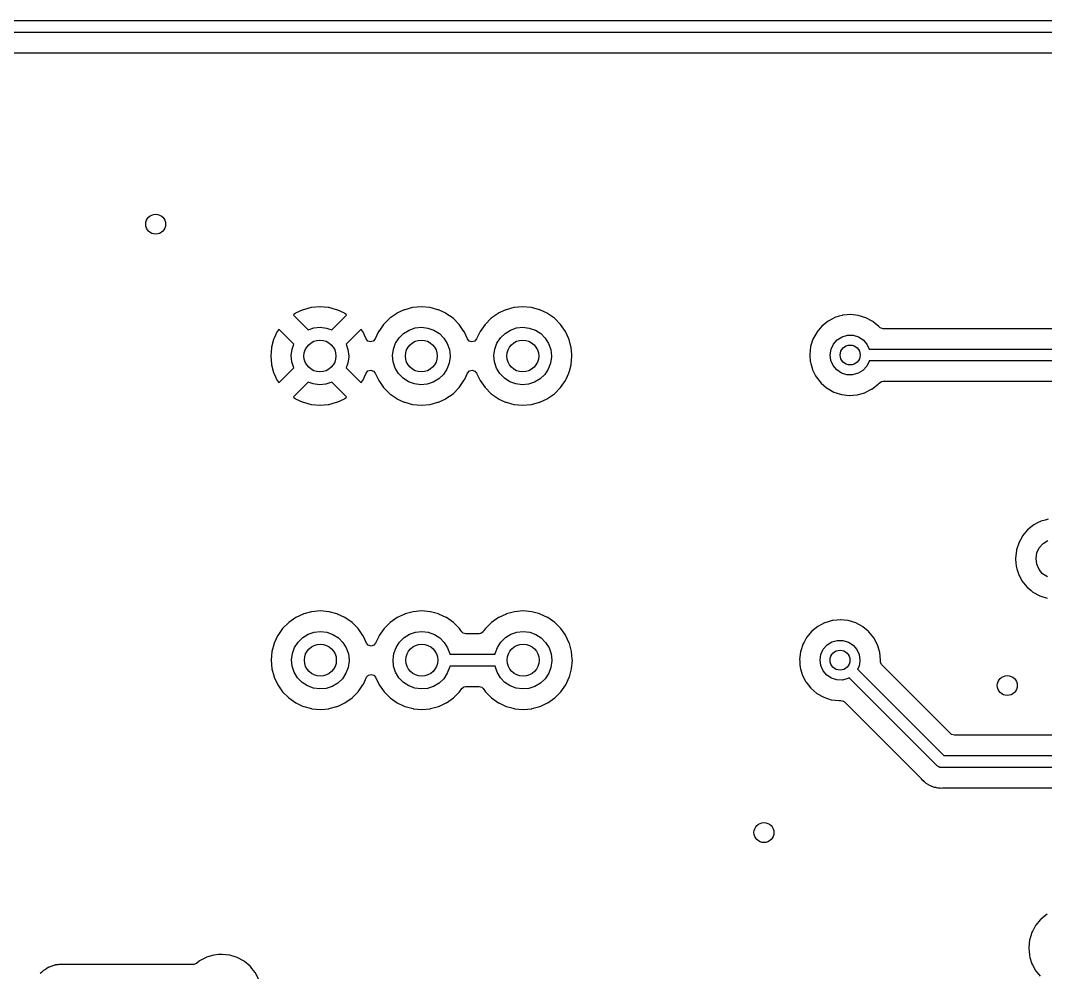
# Model space of a CAD drawing. Extents: x 123 to 292, y -246 to -33.
# Drawn here: x 183.81 to 209.49, y -83.77 to -59.92 of the extents above; entities that cross this region are included whole.
import ezdxf

# ---------------------------------------------------------------- set-up
doc = ezdxf.new("R2010")
doc.units = 0
doc.layers.add('BLACK', color=7, linetype='CONTINUOUS')

msp = doc.modelspace()

# ---------------------------------------------------------------- linework, layer by layer
at = {"layer": 'BLACK', "linetype": 'CONTINUOUS'}
for p, q in [((179.8, -59.921), (248.366, -59.921)), ((248.408, -60.221), (179.801, -60.221)), ((180.146, -60.7295), (236.697, -60.7295)), ((190.693, -67.2616), (190.658, -67.2859)), ((190.703, -67.2561), (190.693, -67.2616)), ((190.887, -67.17), (190.703, -67.2561)), ((190.898, -67.1662), (190.887, -67.17)), ((191.095, -67.1135), (190.898, -67.1662)), ((191.105, -67.1116), (191.095, -67.1135)), ((191.309, -67.0938), (191.105, -67.1116)), ((191.319, -67.0938), (191.309, -67.0938)), ((191.523, -67.1116), (191.319, -67.0938)), ((191.533, -67.1135), (191.523, -67.1116)), ((191.73, -67.1662), (191.533, -67.1135)), ((191.741, -67.17), (191.73, -67.1662)), ((191.925, -67.2561), (191.741, -67.17)), ((191.935, -67.2616), (191.925, -67.2561)), ((191.969, -67.2854), (191.935, -67.2616)), ((193.237, -67.258), (193.061, -67.3813)), ((193.242, -67.2557), (193.237, -67.258)), ((193.427, -67.1695), (193.242, -67.2557)), ((193.242, -67.2557), (193.242, -67.2557)), ((193.432, -67.1672), (193.427, -67.1695)), ((193.427, -67.1695), (193.427, -67.1695)), ((193.438, -67.1658), (193.432, -67.1672)), ((193.635, -67.113), (193.438, -67.1658)), ((193.438, -67.1658), (193.438, -67.1658)), ((193.64, -67.1115), (193.635, -67.113)), ((193.635, -67.113), (193.635, -67.113)), ((193.854, -67.0928), (193.64, -67.1115)), ((194.068, -67.1115), (193.854, -67.0928)), ((194.073, -67.113), (194.068, -67.1115)), ((194.27, -67.1658), (194.073, -67.113)), ((194.073, -67.113), (194.073, -67.113)), ((194.276, -67.1672), (194.27, -67.1658)), ((194.27, -67.1658), (194.27, -67.1658)), ((194.281, -67.1695), (194.276, -67.1672)), ((194.466, -67.2557), (194.281, -67.1695)), ((194.281, -67.1695), (194.281, -67.1695)), ((194.471, -67.258), (194.466, -67.2557)), ((194.466, -67.2557), (194.466, -67.2557)), ((194.647, -67.3813), (194.471, -67.258)), ((195.777, -67.258), (195.601, -67.3813)), ((195.782, -67.2557), (195.777, -67.258)), ((195.967, -67.1695), (195.782, -67.2557)), ((195.782, -67.2557), (195.782, -67.2557)), ((195.972, -67.1672), (195.967, -67.1695)), ((195.967, -67.1695), (195.967, -67.1695)), ((195.978, -67.1658), (195.972, -67.1672)), ((196.175, -67.113), (195.978, -67.1658)), ((195.978, -67.1658), (195.978, -67.1658)), ((196.18, -67.1115), (196.175, -67.113)), ((196.175, -67.113), (196.175, -67.113)), ((196.394, -67.0928), (196.18, -67.1115)), ((196.608, -67.1115), (196.394, -67.0928)), ((196.613, -67.113), (196.608, -67.1115)), ((196.81, -67.1658), (196.613, -67.113)), ((196.613, -67.113), (196.613, -67.113)), ((196.816, -67.1672), (196.81, -67.1658)), ((196.81, -67.1658), (196.81, -67.1658)), ((196.821, -67.1695), (196.816, -67.1672)), ((197.006, -67.2557), (196.821, -67.1695)), ((196.821, -67.1695), (196.821, -67.1695)), ((197.011, -67.258), (197.006, -67.2557)), ((197.006, -67.2557), (197.006, -67.2557)), ((197.187, -67.3813), (197.011, -67.258)), ((190.658, -67.2859), (190.65, -67.2964)), ((190.65, -67.2964), (190.657, -67.3099)), ((190.657, -67.3099), (191.018, -67.6709)), ((191.609, -67.6716), (191.972, -67.3091)), ((191.978, -67.2974), (191.969, -67.2854)), ((191.972, -67.3091), (191.978, -67.2974)), ((192.909, -67.5333), (192.786, -67.7094)), ((193.061, -67.3813), (192.909, -67.5333)), ((194.799, -67.5333), (194.647, -67.3813)), ((194.922, -67.7094), (194.799, -67.5333)), ((195.449, -67.5333), (195.326, -67.7094)), ((195.601, -67.3813), (195.449, -67.5333)), ((197.339, -67.5333), (197.187, -67.3813)), ((197.462, -67.7094), (197.339, -67.5333)), ((204.042, -67.4526), (203.888, -67.5766)), ((204.153, -67.3947), (204.042, -67.4526)), ((204.212, -67.3639), (204.153, -67.3947)), ((204.217, -67.361), (204.212, -67.3639)), ((204.212, -67.3639), (204.212, -67.3639)), ((204.323, -67.33), (204.217, -67.361)), ((204.401, -67.3069), (204.323, -67.33)), ((204.407, -67.3052), (204.401, -67.3069)), ((204.401, -67.3069), (204.401, -67.3069)), ((204.413, -67.3046), (204.407, -67.3052)), ((204.522, -67.2948), (204.413, -67.3046)), ((204.413, -67.3046), (204.413, -67.3046)), ((204.604, -67.2872), (204.522, -67.2948)), ((204.61, -67.2879), (204.604, -67.2872)), ((204.795, -67.3073), (204.61, -67.2879)), ((204.61, -67.2879), (204.61, -67.2879)), ((204.801, -67.3079), (204.795, -67.3073)), ((204.795, -67.3073), (204.795, -67.3073)), ((204.99, -67.3664), (204.801, -67.3079)), ((205.164, -67.4605), (204.99, -67.3664)), ((205.168, -67.4644), (205.164, -67.4605)), ((205.223, -67.5099), (205.168, -67.4644)), ((205.168, -67.4644), (205.168, -67.4644)), ((205.316, -67.5865), (205.223, -67.5099)), ((190.244, -67.7146), (190.158, -67.8994)), ((190.25, -67.7052), (190.244, -67.7146)), ((190.273, -67.6712), (190.25, -67.7052)), ((190.285, -67.6619), (190.273, -67.6712)), ((190.297, -67.6684), (190.285, -67.6619)), ((190.66, -68.0311), (190.297, -67.6684)), ((191.018, -67.6709), (191.159, -67.6228)), ((191.159, -67.6228), (191.319, -67.606)), ((191.319, -67.606), (191.478, -67.625)), ((191.478, -67.625), (191.609, -67.6716)), ((192.33, -67.6691), (191.969, -68.0305)), ((192.344, -67.662), (192.33, -67.6691)), ((192.354, -67.6704), (192.344, -67.662)), ((192.378, -67.7052), (192.354, -67.6704)), ((192.384, -67.7146), (192.378, -67.7052)), ((192.47, -67.8983), (192.384, -67.7146)), ((192.784, -67.7144), (192.698, -67.8983)), ((192.786, -67.7094), (192.784, -67.7144)), ((192.784, -67.7144), (192.784, -67.7144)), ((193.296, -67.8709), (193.411, -67.7586)), ((193.411, -67.7586), (193.547, -67.6745)), ((193.547, -67.6745), (193.699, -67.6228)), ((193.699, -67.6228), (193.859, -67.606)), ((193.859, -67.606), (194.018, -67.625)), ((194.018, -67.625), (194.17, -67.6789)), ((194.17, -67.6789), (194.305, -67.7649)), ((194.305, -67.7649), (194.418, -67.8788)), ((194.924, -67.7144), (194.922, -67.7094)), ((195.01, -67.8978), (194.924, -67.7144)), ((194.924, -67.7144), (194.924, -67.7144)), ((195.324, -67.7144), (195.238, -67.8978)), ((195.326, -67.7094), (195.324, -67.7144)), ((195.324, -67.7144), (195.324, -67.7144)), ((195.836, -67.8709), (195.951, -67.7586)), ((195.951, -67.7586), (196.087, -67.6745)), ((196.087, -67.6745), (196.239, -67.6228)), ((196.239, -67.6228), (196.399, -67.606)), ((196.399, -67.606), (196.558, -67.625)), ((196.558, -67.625), (196.71, -67.6789)), ((196.71, -67.6789), (196.845, -67.7649)), ((196.845, -67.7649), (196.958, -67.8788)), ((197.464, -67.7144), (197.462, -67.7094)), ((197.55, -67.8978), (197.464, -67.7144)), ((197.464, -67.7144), (197.464, -67.7144)), ((203.758, -67.7335), (203.688, -67.8598)), ((203.761, -67.7281), (203.758, -67.7335)), ((203.758, -67.7335), (203.758, -67.7335)), ((203.888, -67.5766), (203.761, -67.7281)), ((205.32, -67.5913), (205.316, -67.5865)), ((205.324, -67.5957), (205.32, -67.5913)), ((205.32, -67.5913), (205.32, -67.5913)), ((205.353, -67.6221), (205.324, -67.5957)), ((205.421, -67.6421), (205.353, -67.6221)), ((230.956, -67.6421), (205.421, -67.6421)), ((190.154, -67.9097), (190.101, -68.1066)), ((190.158, -67.8994), (190.154, -67.9097)), ((190.614, -68.1567), (190.66, -68.0311)), ((191.969, -68.0305), (192.016, -68.1665)), ((192.515, -67.9505), (192.47, -67.8983)), ((192.583, -67.9711), (192.515, -67.9505)), ((192.651, -67.9516), (192.583, -67.9711)), ((192.698, -67.8983), (192.651, -67.9516)), ((193.154, -68.1567), (193.209, -68.0059)), ((193.209, -68.0059), (193.296, -67.8709)), ((194.418, -67.8788), (194.503, -68.0149)), ((194.503, -68.0149), (194.556, -68.1665)), ((195.055, -67.95), (195.01, -67.8978)), ((195.123, -67.9705), (195.055, -67.95)), ((195.191, -67.951), (195.123, -67.9705)), ((195.238, -67.8978), (195.191, -67.951)), ((195.694, -68.1567), (195.749, -68.0059)), ((195.749, -68.0059), (195.836, -67.8709)), ((196.958, -67.8788), (197.043, -68.0149)), ((197.043, -68.0149), (197.096, -68.1665)), ((197.553, -67.9042), (197.55, -67.8978)), ((197.554, -67.9095), (197.553, -67.9042)), ((197.601, -68.085), (197.554, -67.9095)), ((197.554, -67.9095), (197.554, -67.9095)), ((203.664, -67.9073), (203.614, -68.0655)), ((203.666, -67.9014), (203.664, -67.9073)), ((203.664, -67.9073), (203.664, -67.9073)), ((203.688, -67.8598), (203.666, -67.9014)), ((204.119, -68.1544), (204.179, -68.0261)), ((204.179, -68.0261), (204.273, -67.9198)), ((204.273, -67.9198), (204.393, -67.8442)), ((204.393, -67.8442), (204.529, -67.8052)), ((204.529, -67.8052), (204.671, -67.8061)), ((204.671, -67.8061), (204.807, -67.8467)), ((204.807, -67.8467), (204.926, -67.9238)), ((204.926, -67.9238), (205.018, -68.0312)), ((205.018, -68.0312), (205.073, -68.1506)), ((190.1, -68.1174), (190.082, -68.3205)), ((190.101, -68.1066), (190.1, -68.1174)), ((190.594, -68.3159), (190.614, -68.1567)), ((192.016, -68.1665), (192.034, -68.326)), ((193.134, -68.3159), (193.154, -68.1567)), ((194.556, -68.1665), (194.574, -68.326)), ((195.674, -68.3159), (195.694, -68.1567)), ((197.096, -68.1665), (197.114, -68.326)), ((197.608, -68.1119), (197.601, -68.085)), ((197.624, -68.2865), (197.608, -68.1119)), ((197.627, -68.326), (197.624, -68.2865)), ((203.606, -68.0899), (203.584, -68.2865)), ((203.584, -68.2865), (203.586, -68.318)), ((203.614, -68.0655), (203.606, -68.0899)), ((204.097, -68.2945), (204.119, -68.1544)), ((204.115, -68.4351), (204.097, -68.2945)), ((205.073, -68.1506), (231.319, -68.1506)), ((190.082, -68.3205), (190.082, -68.3315)), ((190.082, -68.3315), (190.1, -68.5346)), ((190.1, -68.5346), (190.101, -68.5454)), ((190.101, -68.5454), (190.154, -68.7423)), ((190.61, -68.4757), (190.594, -68.3159)), ((190.658, -68.6223), (190.61, -68.4757)), ((192.011, -68.5051), (191.968, -68.6204)), ((192.034, -68.3461), (192.011, -68.5051)), ((192.034, -68.326), (192.034, -68.3461)), ((193.15, -68.4757), (193.134, -68.3159)), ((193.2, -68.628), (193.15, -68.4757)), ((194.551, -68.5051), (194.494, -68.6551)), ((194.574, -68.3461), (194.551, -68.5051)), ((194.574, -68.326), (194.574, -68.3461)), ((195.69, -68.4757), (195.674, -68.3159)), ((195.74, -68.628), (195.69, -68.4757)), ((197.091, -68.5051), (197.034, -68.6551)), ((197.114, -68.3461), (197.091, -68.5051)), ((197.114, -68.326), (197.114, -68.3461)), ((197.565, -68.703), (197.607, -68.5455)), ((197.607, -68.5455), (197.608, -68.5401)), ((197.607, -68.5455), (197.607, -68.5455)), ((197.608, -68.5401), (197.627, -68.326)), ((203.586, -68.318), (203.598, -68.4592)), ((203.598, -68.4592), (203.6, -68.4835)), ((203.6, -68.4835), (203.608, -68.5111)), ((203.608, -68.5111), (203.642, -68.6294)), ((204.173, -68.5648), (204.115, -68.4351)), ((205.073, -68.4526), (205.012, -68.5802)), ((205.074, -68.4506), (205.073, -68.4526)), ((231.337, -68.4506), (205.074, -68.4506)), ((190.154, -68.7423), (190.158, -68.7526)), ((190.158, -68.7526), (190.244, -68.9374)), ((190.298, -68.9829), (190.658, -68.6223)), ((191.968, -68.6204), (192.331, -68.9836)), ((192.384, -68.9374), (192.47, -68.7537)), ((192.47, -68.7537), (192.516, -68.7004)), ((192.516, -68.7004), (192.585, -68.6809)), ((192.585, -68.6809), (192.653, -68.7015)), ((192.653, -68.7015), (192.698, -68.7537)), ((192.698, -68.7537), (192.77, -68.9078)), ((193.284, -68.7653), (193.2, -68.628)), ((193.395, -68.8808), (193.284, -68.7653)), ((194.406, -68.7888), (194.289, -68.8995)), ((194.494, -68.6551), (194.406, -68.7888)), ((194.94, -68.9032), (195.01, -68.7542)), ((195.01, -68.7542), (195.057, -68.701)), ((195.057, -68.701), (195.125, -68.6815)), ((195.125, -68.6815), (195.193, -68.702)), ((195.193, -68.702), (195.238, -68.7542)), ((195.238, -68.7542), (195.308, -68.9032)), ((195.824, -68.7653), (195.74, -68.628)), ((195.935, -68.8808), (195.824, -68.7653)), ((196.946, -68.7888), (196.829, -68.8995)), ((197.034, -68.6551), (196.946, -68.7888)), ((197.48, -68.9032), (197.55, -68.7528)), ((197.55, -68.7528), (197.553, -68.7478)), ((197.55, -68.7528), (197.55, -68.7528)), ((197.553, -68.7478), (197.565, -68.703)), ((203.642, -68.6294), (203.655, -68.6736)), ((203.655, -68.6736), (203.663, -68.6905)), ((203.663, -68.6905), (203.73, -68.8199)), ((203.73, -68.8199), (203.745, -68.8496)), ((204.264, -68.6733), (204.173, -68.5648)), ((204.382, -68.7519), (204.264, -68.6733)), ((204.517, -68.7942), (204.382, -68.7519)), ((204.659, -68.7968), (204.517, -68.7942)), ((204.796, -68.7595), (204.659, -68.7968)), ((204.916, -68.6853), (204.796, -68.7595)), ((205.012, -68.5802), (204.916, -68.6853)), ((190.244, -68.9374), (190.25, -68.9468)), ((190.25, -68.9468), (190.274, -68.9816)), ((190.274, -68.9816), (190.284, -68.99)), ((190.284, -68.99), (190.298, -68.9829)), ((191.019, -68.9798), (190.656, -69.3429)), ((191.14, -69.0246), (191.019, -68.9798)), ((191.299, -69.0458), (191.14, -69.0246)), ((191.459, -69.0313), (191.299, -69.0458)), ((191.611, -68.9819), (191.459, -69.0313)), ((191.971, -69.3421), (191.611, -68.9819)), ((192.331, -68.9836), (192.343, -68.9901)), ((192.343, -68.9901), (192.355, -68.9808)), ((192.355, -68.9808), (192.378, -68.9468)), ((192.378, -68.9468), (192.384, -68.9374)), ((192.77, -68.9078), (192.786, -68.9426)), ((192.786, -68.9426), (192.909, -69.1187)), ((193.529, -68.9687), (193.395, -68.8808)), ((193.68, -69.0246), (193.529, -68.9687)), ((193.839, -69.0458), (193.68, -69.0246)), ((193.999, -69.0313), (193.839, -69.0458)), ((194.151, -68.9817), (193.999, -69.0313)), ((194.289, -68.8995), (194.151, -68.9817)), ((194.799, -69.1187), (194.922, -68.9426)), ((194.922, -68.9426), (194.94, -68.9032)), ((195.308, -68.9032), (195.326, -68.9426)), ((195.326, -68.9426), (195.449, -69.1187)), ((196.069, -68.9687), (195.935, -68.8808)), ((196.22, -69.0246), (196.069, -68.9687)), ((196.379, -69.0458), (196.22, -69.0246)), ((196.539, -69.0313), (196.379, -69.0458)), ((196.691, -68.9817), (196.539, -69.0313)), ((196.829, -68.8995), (196.691, -68.9817)), ((197.339, -69.1187), (197.462, -68.9426)), ((197.462, -68.9426), (197.48, -68.9032)), ((203.745, -68.8496), (203.868, -69.0046)), ((203.868, -69.0046), (203.873, -69.0085)), ((203.873, -69.0085), (203.873, -69.0085)), ((203.873, -69.0085), (204.007, -69.1231)), ((205.14, -69.1562), (205.296, -69.0345)), ((205.296, -69.0345), (205.305, -69.0244)), ((205.305, -69.0244), (205.323, -69.0028)), ((205.323, -69.0028), (205.383, -68.9643)), ((205.383, -68.9643), (205.419, -68.9591)), ((205.419, -68.9591), (231.002, -68.9591)), ((192.909, -69.1187), (193.061, -69.2707)), ((193.061, -69.2707), (193.237, -69.394)), ((194.471, -69.394), (194.647, -69.2707)), ((194.647, -69.2707), (194.799, -69.1187)), ((195.449, -69.1187), (195.601, -69.2707)), ((195.601, -69.2707), (195.777, -69.394)), ((197.011, -69.394), (197.187, -69.2707)), ((197.187, -69.2707), (197.339, -69.1187)), ((204.007, -69.1231), (204.019, -69.1327)), ((204.019, -69.1327), (204.191, -69.2292)), ((204.191, -69.2292), (204.379, -69.2903)), ((204.379, -69.2903), (204.576, -69.3138)), ((204.576, -69.3138), (204.582, -69.3133)), ((204.582, -69.3133), (204.767, -69.2991)), ((204.582, -69.3133), (204.582, -69.3133)), ((204.767, -69.2991), (204.773, -69.2986)), ((204.767, -69.2991), (204.767, -69.2991)), ((204.773, -69.2986), (204.963, -69.2454)), ((204.963, -69.2454), (204.969, -69.2426)), ((204.969, -69.2426), (205.134, -69.159)), ((204.969, -69.2426), (204.969, -69.2426)), ((205.134, -69.159), (205.14, -69.1562)), ((205.134, -69.159), (205.134, -69.159)), ((190.656, -69.3429), (190.65, -69.3546)), ((190.65, -69.3546), (190.659, -69.3666)), ((190.659, -69.3666), (190.693, -69.3904)), ((190.693, -69.3904), (190.703, -69.3959)), ((190.703, -69.3959), (190.887, -69.482)), ((190.887, -69.482), (190.898, -69.4858)), ((190.898, -69.4858), (191.095, -69.5385)), ((191.095, -69.5385), (191.105, -69.5404)), ((191.105, -69.5404), (191.309, -69.5582)), ((191.309, -69.5582), (191.319, -69.5582)), ((191.319, -69.5582), (191.523, -69.5404)), ((191.523, -69.5404), (191.533, -69.5385)), ((191.533, -69.5385), (191.73, -69.4858)), ((191.73, -69.4858), (191.741, -69.482)), ((191.741, -69.482), (191.925, -69.3959)), ((191.925, -69.3959), (191.935, -69.3904)), ((191.935, -69.3904), (191.97, -69.3661)), ((191.97, -69.3661), (191.978, -69.3556)), ((191.978, -69.3556), (191.971, -69.3421)), ((193.237, -69.394), (193.242, -69.3963)), ((193.242, -69.3963), (193.242, -69.3963)), ((193.242, -69.3963), (193.422, -69.48)), ((193.422, -69.48), (193.432, -69.4848)), ((193.432, -69.4848), (193.438, -69.4862)), ((193.438, -69.4862), (193.438, -69.4862)), ((193.438, -69.4862), (193.635, -69.539)), ((193.635, -69.539), (193.635, -69.539)), ((193.635, -69.539), (193.64, -69.5405)), ((193.64, -69.5405), (193.854, -69.5592)), ((193.854, -69.5592), (194.068, -69.5405)), ((194.068, -69.5405), (194.073, -69.539)), ((194.073, -69.539), (194.27, -69.4862)), ((194.073, -69.539), (194.073, -69.539)), ((194.27, -69.4862), (194.276, -69.4848)), ((194.27, -69.4862), (194.27, -69.4862)), ((194.276, -69.4848), (194.286, -69.48)), ((194.286, -69.48), (194.466, -69.3963)), ((194.466, -69.3963), (194.471, -69.394)), ((194.466, -69.3963), (194.466, -69.3963)), ((195.777, -69.394), (195.782, -69.3963)), ((195.782, -69.3963), (195.782, -69.3963)), ((195.782, -69.3963), (195.962, -69.48)), ((195.962, -69.48), (195.972, -69.4848)), ((195.972, -69.4848), (195.978, -69.4862)), ((195.978, -69.4862), (195.978, -69.4862)), ((195.978, -69.4862), (196.175, -69.539)), ((196.175, -69.539), (196.175, -69.539)), ((196.175, -69.539), (196.18, -69.5405)), ((196.18, -69.5405), (196.394, -69.5592)), ((196.394, -69.5592), (196.608, -69.5405)), ((196.608, -69.5405), (196.613, -69.539)), ((196.613, -69.539), (196.81, -69.4862)), ((196.613, -69.539), (196.613, -69.539)), ((196.81, -69.4862), (196.816, -69.4848)), ((196.81, -69.4862), (196.81, -69.4862)), ((196.816, -69.4848), (196.826, -69.48)), ((196.826, -69.48), (197.006, -69.3963)), ((197.006, -69.3963), (197.011, -69.394)), ((197.006, -69.3963), (197.006, -69.3963)), ((209.557, -72.4123), (209.479, -72.4354)), ((209.198, -72.558), (209.044, -72.682)), ((209.309, -72.5001), (209.198, -72.558)), ((209.368, -72.4693), (209.309, -72.5001)), ((209.374, -72.4664), (209.368, -72.4693)), ((209.368, -72.4693), (209.368, -72.4693)), ((209.479, -72.4354), (209.374, -72.4664)), ((208.865, -72.9279), (208.822, -73.0068)), ((208.914, -72.8389), (208.865, -72.9279)), ((208.917, -72.8335), (208.914, -72.8389)), ((208.914, -72.8389), (208.914, -72.8389)), ((209.044, -72.682), (208.917, -72.8335)), ((208.768, -73.1779), (208.762, -73.1953)), ((208.82, -73.0127), (208.768, -73.1779)), ((208.822, -73.0068), (208.82, -73.0127)), ((208.82, -73.0127), (208.82, -73.0127)), ((209.275, -73.2598), (209.335, -73.1315)), ((209.335, -73.1315), (209.429, -73.0252)), ((209.429, -73.0252), (209.549, -72.9496)), ((208.762, -73.1953), (208.74, -73.3919)), ((208.74, -73.3919), (208.742, -73.4117)), ((208.742, -73.4117), (208.75, -73.5091)), ((209.253, -73.3999), (209.275, -73.2598)), ((209.272, -73.5405), (209.253, -73.3999)), ((208.75, -73.5091), (208.756, -73.5889)), ((208.756, -73.5889), (208.776, -73.6559)), ((208.776, -73.6559), (208.79, -73.7074)), ((209.329, -73.6702), (209.272, -73.5405)), ((209.42, -73.7787), (209.329, -73.6702)), ((208.79, -73.7074), (208.811, -73.779)), ((208.811, -73.779), (208.901, -73.955)), ((208.901, -73.955), (209.024, -74.11)), ((209.538, -73.8573), (209.42, -73.7787)), ((209.024, -74.11), (209.029, -74.1139)), ((209.029, -74.1139), (209.029, -74.1139)), ((209.029, -74.1139), (209.129, -74.1992)), ((209.129, -74.1992), (209.175, -74.2381)), ((209.175, -74.2381), (209.347, -74.3346)), ((209.347, -74.3346), (209.536, -74.3957)), ((191.324, -74.7128), (191.11, -74.7315)), ((191.538, -74.7315), (191.324, -74.7128)), ((193.864, -74.7128), (193.65, -74.7315)), ((194.078, -74.7315), (193.864, -74.7128)), ((196.404, -74.7128), (196.19, -74.7315)), ((196.618, -74.7315), (196.404, -74.7128)), ((190.707, -74.878), (190.531, -75.0013)), ((190.712, -74.8757), (190.707, -74.878)), ((190.897, -74.7895), (190.712, -74.8757)), ((190.712, -74.8757), (190.712, -74.8757)), ((190.902, -74.7872), (190.897, -74.7895)), ((190.897, -74.7895), (190.897, -74.7895)), ((190.908, -74.7858), (190.902, -74.7872)), ((191.105, -74.733), (190.908, -74.7858)), ((190.908, -74.7858), (190.908, -74.7858)), ((191.11, -74.7315), (191.105, -74.733)), ((191.105, -74.733), (191.105, -74.733)), ((191.543, -74.733), (191.538, -74.7315)), ((191.74, -74.7858), (191.543, -74.733)), ((191.543, -74.733), (191.543, -74.733)), ((191.746, -74.7872), (191.74, -74.7858)), ((191.74, -74.7858), (191.74, -74.7858)), ((191.751, -74.7895), (191.746, -74.7872)), ((191.936, -74.8757), (191.751, -74.7895)), ((191.751, -74.7895), (191.751, -74.7895)), ((191.941, -74.878), (191.936, -74.8757)), ((191.936, -74.8757), (191.936, -74.8757)), ((192.117, -75.0013), (191.941, -74.878)), ((193.247, -74.878), (193.071, -75.0013)), ((193.252, -74.8757), (193.247, -74.878)), ((193.437, -74.7895), (193.252, -74.8757)), ((193.252, -74.8757), (193.252, -74.8757)), ((193.442, -74.7872), (193.437, -74.7895)), ((193.437, -74.7895), (193.437, -74.7895)), ((193.448, -74.7858), (193.442, -74.7872)), ((193.645, -74.733), (193.448, -74.7858)), ((193.448, -74.7858), (193.448, -74.7858)), ((193.65, -74.7315), (193.645, -74.733)), ((193.645, -74.733), (193.645, -74.733)), ((194.083, -74.733), (194.078, -74.7315)), ((194.28, -74.7858), (194.083, -74.733)), ((194.083, -74.733), (194.083, -74.733)), ((194.286, -74.7872), (194.28, -74.7858)), ((194.28, -74.7858), (194.28, -74.7858)), ((194.291, -74.7895), (194.286, -74.7872)), ((194.476, -74.8757), (194.291, -74.7895)), ((194.291, -74.7895), (194.291, -74.7895)), ((194.481, -74.878), (194.476, -74.8757)), ((194.476, -74.8757), (194.476, -74.8757)), ((194.657, -75.0013), (194.481, -74.878)), ((195.787, -74.878), (195.611, -75.0013)), ((195.792, -74.8757), (195.787, -74.878)), ((195.977, -74.7895), (195.792, -74.8757)), ((195.792, -74.8757), (195.792, -74.8757)), ((195.982, -74.7872), (195.977, -74.7895)), ((195.977, -74.7895), (195.977, -74.7895)), ((195.988, -74.7858), (195.982, -74.7872)), ((196.185, -74.733), (195.988, -74.7858)), ((195.988, -74.7858), (195.988, -74.7858)), ((196.19, -74.7315), (196.185, -74.733)), ((196.185, -74.733), (196.185, -74.733)), ((196.623, -74.733), (196.618, -74.7315)), ((196.82, -74.7858), (196.623, -74.733)), ((196.623, -74.733), (196.623, -74.733)), ((196.826, -74.7872), (196.82, -74.7858)), ((196.82, -74.7858), (196.82, -74.7858)), ((196.831, -74.7895), (196.826, -74.7872)), ((197.016, -74.8757), (196.831, -74.7895)), ((196.831, -74.7895), (196.831, -74.7895)), ((197.021, -74.878), (197.016, -74.8757)), ((197.016, -74.8757), (197.016, -74.8757)), ((197.197, -75.0013), (197.021, -74.878)), ((204.042, -74.9832), (203.963, -75.0064)), ((204.147, -74.9523), (204.042, -74.9832)), ((204.153, -74.9506), (204.147, -74.9523)), ((204.147, -74.9523), (204.147, -74.9523)), ((204.159, -74.95), (204.153, -74.9506)), ((204.268, -74.9402), (204.159, -74.95)), ((204.159, -74.95), (204.159, -74.95)), ((204.35, -74.9326), (204.268, -74.9402)), ((204.356, -74.9333), (204.35, -74.9326)), ((204.541, -74.9527), (204.356, -74.9333)), ((204.356, -74.9333), (204.356, -74.9333)), ((204.547, -74.9533), (204.541, -74.9527)), ((204.541, -74.9527), (204.541, -74.9527)), ((204.736, -75.0118), (204.547, -74.9533)), ((190.379, -75.1533), (190.256, -75.3294)), ((190.531, -75.0013), (190.379, -75.1533)), ((191.169, -75.2428), (191.329, -75.226)), ((191.329, -75.226), (191.488, -75.245)), ((192.269, -75.1533), (192.117, -75.0013)), ((192.392, -75.3294), (192.269, -75.1533)), ((192.919, -75.1533), (192.796, -75.3294)), ((193.071, -75.0013), (192.919, -75.1533)), ((193.709, -75.2428), (193.869, -75.226)), ((193.869, -75.226), (194.028, -75.245)), ((194.809, -75.1533), (194.657, -75.0013)), ((194.845, -75.2048), (194.809, -75.1533)), ((194.865, -75.2338), (194.845, -75.2048)), ((194.9, -75.2675), (194.865, -75.2338)), ((195.403, -75.2338), (195.348, -75.2781)), ((195.423, -75.2048), (195.403, -75.2338)), ((195.459, -75.1533), (195.423, -75.2048)), ((195.611, -75.0013), (195.459, -75.1533)), ((196.249, -75.2428), (196.409, -75.226)), ((196.409, -75.226), (196.568, -75.245)), ((197.349, -75.1533), (197.197, -75.0013)), ((197.472, -75.3294), (197.349, -75.1533)), ((203.634, -75.222), (203.507, -75.3735)), ((203.788, -75.098), (203.634, -75.222)), ((203.878, -75.0513), (203.788, -75.098)), ((203.958, -75.0093), (203.878, -75.0513)), ((203.963, -75.0064), (203.958, -75.0093)), ((203.958, -75.0093), (203.958, -75.0093)), ((204.91, -75.1059), (204.736, -75.0118)), ((204.914, -75.1098), (204.91, -75.1059)), ((205.05, -75.2221), (204.914, -75.1098)), ((204.914, -75.1098), (204.914, -75.1098)), ((205.062, -75.2319), (205.05, -75.2221)), ((205.066, -75.2367), (205.062, -75.2319)), ((205.103, -75.2822), (205.066, -75.2367)), ((205.066, -75.2367), (205.066, -75.2367)), ((190.254, -75.3344), (190.168, -75.5172)), ((190.256, -75.3294), (190.254, -75.3344)), ((190.254, -75.3344), (190.254, -75.3344)), ((190.679, -75.6259), (190.766, -75.4909)), ((190.766, -75.4909), (190.881, -75.3786)), ((190.881, -75.3786), (191.017, -75.2945)), ((191.017, -75.2945), (191.169, -75.2428)), ((191.488, -75.245), (191.64, -75.2989)), ((191.64, -75.2989), (191.775, -75.3849)), ((191.775, -75.3849), (191.888, -75.4988)), ((192.394, -75.3344), (192.392, -75.3294)), ((192.48, -75.5178), (192.394, -75.3344)), ((192.394, -75.3344), (192.394, -75.3344)), ((192.794, -75.3344), (192.708, -75.5178)), ((192.796, -75.3294), (192.794, -75.3344)), ((192.794, -75.3344), (192.794, -75.3344)), ((193.219, -75.6259), (193.306, -75.4909)), ((193.306, -75.4909), (193.421, -75.3786)), ((193.421, -75.3786), (193.557, -75.2945)), ((193.557, -75.2945), (193.709, -75.2428)), ((194.028, -75.245), (194.18, -75.2989)), ((194.18, -75.2989), (194.315, -75.3849)), ((194.315, -75.3849), (194.428, -75.4988)), ((194.968, -75.2875), (194.9, -75.2675)), ((195.3, -75.2875), (194.968, -75.2875)), ((195.348, -75.2781), (195.3, -75.2875)), ((195.759, -75.6259), (195.846, -75.4909)), ((195.846, -75.4909), (195.961, -75.3786)), ((195.961, -75.3786), (196.097, -75.2945)), ((196.097, -75.2945), (196.249, -75.2428)), ((196.568, -75.245), (196.72, -75.2989)), ((196.72, -75.2989), (196.855, -75.3849)), ((196.855, -75.3849), (196.968, -75.4988)), ((197.474, -75.3344), (197.472, -75.3294)), ((197.56, -75.5172), (197.474, -75.3344)), ((197.474, -75.3344), (197.474, -75.3344)), ((203.441, -75.4926), (203.412, -75.5468)), ((203.504, -75.3789), (203.441, -75.4926)), ((203.507, -75.3735), (203.504, -75.3789)), ((203.504, -75.3789), (203.504, -75.3789)), ((204.019, -75.5652), (204.139, -75.4896)), ((204.139, -75.4896), (204.275, -75.4506)), ((204.275, -75.4506), (204.417, -75.4515)), ((204.417, -75.4515), (204.553, -75.4921)), ((204.553, -75.4921), (204.672, -75.5692)), ((205.187, -75.3852), (205.103, -75.2822)), ((205.28, -75.5598), (205.187, -75.3852)), ((190.11, -75.7319), (190.091, -75.946)), ((190.111, -75.7261), (190.11, -75.7319)), ((190.164, -75.5295), (190.111, -75.7261)), ((190.165, -75.5242), (190.164, -75.5295)), ((190.164, -75.5295), (190.164, -75.5295)), ((190.168, -75.5172), (190.165, -75.5242)), ((190.624, -75.7767), (190.679, -75.6259)), ((191.888, -75.4988), (191.973, -75.6349)), ((191.973, -75.6349), (192.026, -75.7865)), ((192.525, -75.57), (192.48, -75.5178)), ((192.593, -75.5905), (192.525, -75.57)), ((192.661, -75.571), (192.593, -75.5905)), ((192.708, -75.5178), (192.661, -75.571)), ((193.164, -75.7767), (193.219, -75.6259)), ((194.428, -75.4988), (194.513, -75.6349)), ((194.513, -75.6349), (194.566, -75.7865)), ((195.704, -75.7767), (195.759, -75.6259)), ((196.968, -75.4988), (197.053, -75.6349)), ((197.053, -75.6349), (197.106, -75.7865)), ((197.563, -75.5242), (197.56, -75.5172)), ((197.564, -75.5295), (197.563, -75.5242)), ((197.617, -75.7261), (197.564, -75.5295)), ((197.564, -75.5295), (197.564, -75.5295)), ((197.618, -75.7319), (197.617, -75.7261)), ((197.636, -75.9319), (197.618, -75.7319)), ((203.352, -75.7353), (203.33, -75.9319)), ((203.368, -75.6831), (203.352, -75.7353)), ((203.41, -75.5527), (203.368, -75.6831)), ((203.412, -75.5468), (203.41, -75.5527)), ((203.41, -75.5527), (203.41, -75.5527)), ((203.865, -75.7998), (203.925, -75.6715)), ((203.925, -75.6715), (204.019, -75.5652)), ((204.672, -75.5692), (204.764, -75.6766)), ((204.764, -75.6766), (204.823, -75.8057)), ((205.295, -75.6112), (205.28, -75.5598)), ((205.332, -75.7318), (205.295, -75.6112)), ((205.337, -75.7492), (205.332, -75.7318)), ((205.356, -75.946), (205.337, -75.7492)), ((190.091, -75.946), (190.11, -76.1601)), ((190.604, -75.9359), (190.624, -75.7767)), ((190.62, -76.0957), (190.604, -75.9359)), ((192.044, -75.9661), (192.021, -76.1251)), ((192.026, -75.7865), (192.044, -75.946)), ((192.044, -75.946), (192.044, -75.9661)), ((193.144, -75.9359), (193.164, -75.7767)), ((193.16, -76.0957), (193.144, -75.9359)), ((194.566, -75.7865), (194.567, -75.796)), ((194.567, -75.796), (195.702, -75.796)), ((195.702, -75.796), (195.704, -75.7767)), ((197.124, -75.9661), (197.101, -76.1251)), ((197.106, -75.7865), (197.124, -75.946)), ((197.124, -75.946), (197.124, -75.9661)), ((197.618, -76.1601), (197.637, -75.946)), ((197.637, -75.946), (197.636, -75.9319)), ((203.33, -75.9319), (203.333, -75.9738)), ((203.333, -75.9738), (203.34, -76.0529)), ((203.843, -75.9399), (203.865, -75.7998)), ((203.861, -76.0805), (203.843, -75.9399)), ((204.843, -75.9582), (204.819, -76.098)), ((204.823, -75.8057), (204.843, -75.946)), ((204.843, -75.946), (204.843, -75.9582)), ((205.356, -75.9495), (205.356, -75.946)), ((205.356, -75.9738), (205.356, -75.9495)), ((205.356, -75.9495), (205.356, -75.9495)), ((205.359, -76.0023), (205.356, -75.9738)), ((205.393, -76.0646), (205.359, -76.0023)), ((190.11, -76.1601), (190.111, -76.1655)), ((190.111, -76.1655), (190.111, -76.1655)), ((190.111, -76.1655), (190.163, -76.3589)), ((190.67, -76.248), (190.62, -76.0957)), ((190.754, -76.3853), (190.67, -76.248)), ((192.021, -76.1251), (191.964, -76.2751)), ((193.21, -76.248), (193.16, -76.0957)), ((193.294, -76.3853), (193.21, -76.248)), ((194.561, -76.1251), (194.504, -76.2751)), ((194.565, -76.096), (194.561, -76.1251)), ((195.7, -76.096), (194.565, -76.096)), ((195.75, -76.248), (195.7, -76.096)), ((195.834, -76.3853), (195.75, -76.248)), ((197.101, -76.1251), (197.044, -76.2751)), ((197.565, -76.3589), (197.617, -76.1655)), ((197.617, -76.1655), (197.618, -76.1601)), ((197.617, -76.1655), (197.617, -76.1655)), ((203.34, -76.0529), (203.346, -76.1289)), ((203.346, -76.1289), (203.355, -76.1601)), ((203.355, -76.1601), (203.396, -76.3015)), ((203.919, -76.2102), (203.861, -76.0805)), ((204.01, -76.3187), (203.919, -76.2102)), ((204.819, -76.098), (204.783, -76.1736)), ((204.783, -76.1736), (206.945, -78.336)), ((207.119, -77.7906), (205.393, -76.0646)), ((190.163, -76.3589), (190.165, -76.3678)), ((190.165, -76.3678), (190.167, -76.3728)), ((190.167, -76.3728), (190.168, -76.3728)), ((190.168, -76.3728), (190.247, -76.5429)), ((190.865, -76.5008), (190.754, -76.3853)), ((190.999, -76.5887), (190.865, -76.5008)), ((191.759, -76.5195), (191.621, -76.6017)), ((191.876, -76.4088), (191.759, -76.5195)), ((191.964, -76.2751), (191.876, -76.4088)), ((192.401, -76.5429), (192.48, -76.3742)), ((192.48, -76.3742), (192.527, -76.321)), ((192.527, -76.321), (192.595, -76.3015)), ((192.595, -76.3015), (192.663, -76.322)), ((192.663, -76.322), (192.708, -76.3742)), ((192.708, -76.3742), (192.787, -76.5429)), ((193.405, -76.5008), (193.294, -76.3853)), ((193.539, -76.5887), (193.405, -76.5008)), ((194.299, -76.5195), (194.161, -76.6017)), ((194.416, -76.4088), (194.299, -76.5195)), ((194.504, -76.2751), (194.416, -76.4088)), ((195.945, -76.5008), (195.834, -76.3853)), ((196.079, -76.5887), (195.945, -76.5008)), ((196.839, -76.5195), (196.701, -76.6017)), ((196.956, -76.4088), (196.839, -76.5195)), ((197.044, -76.2751), (196.956, -76.4088)), ((197.481, -76.5429), (197.56, -76.3728)), ((197.56, -76.3728), (197.563, -76.3678)), ((197.56, -76.3728), (197.56, -76.3728)), ((197.563, -76.3678), (197.565, -76.3589)), ((203.396, -76.3015), (203.401, -76.319)), ((203.401, -76.319), (203.404, -76.3245)), ((203.404, -76.3245), (203.482, -76.4775)), ((203.482, -76.4775), (203.491, -76.495)), ((203.491, -76.495), (203.614, -76.65)), ((204.128, -76.3973), (204.01, -76.3187)), ((204.263, -76.4396), (204.128, -76.3973)), ((204.405, -76.4422), (204.263, -76.4396)), ((204.542, -76.4049), (204.405, -76.4422)), ((204.571, -76.3866), (204.542, -76.4049)), ((206.777, -78.5921), (204.571, -76.3866)), ((190.247, -76.5429), (190.256, -76.5626)), ((190.256, -76.5626), (190.379, -76.7387)), ((190.379, -76.7387), (190.531, -76.8907)), ((191.15, -76.6446), (190.999, -76.5887)), ((191.309, -76.6658), (191.15, -76.6446)), ((191.469, -76.6513), (191.309, -76.6658)), ((191.621, -76.6017), (191.469, -76.6513)), ((192.117, -76.8907), (192.269, -76.7387)), ((192.269, -76.7387), (192.392, -76.5626)), ((192.392, -76.5626), (192.401, -76.5429)), ((192.787, -76.5429), (192.796, -76.5626)), ((192.796, -76.5626), (192.919, -76.7387)), ((192.919, -76.7387), (193.071, -76.8907)), ((193.69, -76.6446), (193.539, -76.5887)), ((193.849, -76.6658), (193.69, -76.6446)), ((194.009, -76.6513), (193.849, -76.6658)), ((194.161, -76.6017), (194.009, -76.6513)), ((194.657, -76.8907), (194.809, -76.7387)), ((194.809, -76.7387), (194.865, -76.6582)), ((194.865, -76.6582), (194.92, -76.6139)), ((194.92, -76.6139), (194.968, -76.6045)), ((194.968, -76.6045), (195.3, -76.6045)), ((195.3, -76.6045), (195.368, -76.6245)), ((195.368, -76.6245), (195.403, -76.6582)), ((195.403, -76.6582), (195.459, -76.7387)), ((195.459, -76.7387), (195.611, -76.8907)), ((196.23, -76.6446), (196.079, -76.5887)), ((196.389, -76.6658), (196.23, -76.6446)), ((196.549, -76.6513), (196.389, -76.6658)), ((196.701, -76.6017), (196.549, -76.6513)), ((197.197, -76.8907), (197.349, -76.7387)), ((197.349, -76.7387), (197.472, -76.5626)), ((197.472, -76.5626), (197.481, -76.5429)), ((203.614, -76.65), (203.765, -76.7781)), ((203.765, -76.7781), (203.937, -76.8746)), ((190.531, -76.8907), (190.707, -77.014)), ((190.707, -77.014), (190.712, -77.0163)), ((190.712, -77.0163), (190.712, -77.0163)), ((190.712, -77.0163), (190.88, -77.0946)), ((191.768, -77.0946), (191.936, -77.0163)), ((191.936, -77.0163), (191.941, -77.014)), ((191.936, -77.0163), (191.936, -77.0163)), ((191.941, -77.014), (192.117, -76.8907)), ((193.071, -76.8907), (193.247, -77.014)), ((193.247, -77.014), (193.252, -77.0163)), ((193.252, -77.0163), (193.252, -77.0163)), ((193.252, -77.0163), (193.42, -77.0946)), ((194.308, -77.0946), (194.476, -77.0163)), ((194.476, -77.0163), (194.481, -77.014)), ((194.476, -77.0163), (194.476, -77.0163)), ((194.481, -77.014), (194.657, -76.8907)), ((195.611, -76.8907), (195.787, -77.014)), ((195.787, -77.014), (195.792, -77.0163)), ((195.792, -77.0163), (195.792, -77.0163)), ((195.792, -77.0163), (195.96, -77.0946)), ((196.848, -77.0946), (197.016, -77.0163)), ((197.016, -77.0163), (197.021, -77.014)), ((197.016, -77.0163), (197.016, -77.0163)), ((197.021, -77.014), (197.197, -76.8907)), ((203.937, -76.8746), (204.125, -76.9357)), ((204.125, -76.9357), (204.322, -76.9592)), ((204.322, -76.9592), (204.328, -76.9587)), ((204.328, -76.9587), (204.339, -76.9578)), ((204.328, -76.9587), (204.328, -76.9587)), ((204.339, -76.9578), (204.36, -76.9562)), ((204.36, -76.9562), (204.429, -76.971)), ((204.429, -76.971), (204.459, -76.9928)), ((204.459, -76.9928), (206.359, -78.8936)), ((190.88, -77.0946), (190.902, -77.1048)), ((190.902, -77.1048), (190.908, -77.1062)), ((190.908, -77.1062), (190.908, -77.1062)), ((190.908, -77.1062), (191.105, -77.159)), ((191.105, -77.159), (191.105, -77.159)), ((191.105, -77.159), (191.11, -77.1605)), ((191.11, -77.1605), (191.324, -77.1792)), ((191.324, -77.1792), (191.538, -77.1605)), ((191.538, -77.1605), (191.543, -77.159)), ((191.543, -77.159), (191.74, -77.1062)), ((191.543, -77.159), (191.543, -77.159)), ((191.74, -77.1062), (191.746, -77.1048)), ((191.74, -77.1062), (191.74, -77.1062)), ((191.746, -77.1048), (191.768, -77.0946)), ((193.42, -77.0946), (193.442, -77.1048)), ((193.442, -77.1048), (193.448, -77.1062)), ((193.448, -77.1062), (193.448, -77.1062)), ((193.448, -77.1062), (193.645, -77.159)), ((193.645, -77.159), (193.645, -77.159)), ((193.645, -77.159), (193.65, -77.1605)), ((193.65, -77.1605), (193.864, -77.1792)), ((193.864, -77.1792), (194.078, -77.1605)), ((194.078, -77.1605), (194.083, -77.159)), ((194.083, -77.159), (194.28, -77.1062)), ((194.083, -77.159), (194.083, -77.159)), ((194.28, -77.1062), (194.286, -77.1048)), ((194.28, -77.1062), (194.28, -77.1062)), ((194.286, -77.1048), (194.308, -77.0946)), ((195.96, -77.0946), (195.982, -77.1048)), ((195.982, -77.1048), (195.988, -77.1062)), ((195.988, -77.1062), (195.988, -77.1062)), ((195.988, -77.1062), (196.185, -77.159)), ((196.185, -77.159), (196.185, -77.159)), ((196.185, -77.159), (196.19, -77.1605)), ((196.19, -77.1605), (196.404, -77.1792)), ((196.404, -77.1792), (196.618, -77.1605)), ((196.618, -77.1605), (196.623, -77.159)), ((196.623, -77.159), (196.82, -77.1062)), ((196.623, -77.159), (196.623, -77.159)), ((196.82, -77.1062), (196.826, -77.1048)), ((196.82, -77.1062), (196.82, -77.1062)), ((196.826, -77.1048), (196.848, -77.0946)), ((207.14, -77.8075), (207.119, -77.7906)), ((207.208, -77.8275), (207.14, -77.8075)), ((222.527, -77.8275), (207.208, -77.8275)), ((206.945, -78.336), (222.947, -78.336)), ((206.794, -78.6019), (206.777, -78.5921)), ((206.808, -78.6159), (206.794, -78.6019)), ((206.827, -78.621), (206.808, -78.6159)), ((206.844, -78.6309), (206.827, -78.621)), ((206.864, -78.6309), (206.844, -78.6309)), ((206.883, -78.636), (206.864, -78.6309)), ((222.945, -78.636), (206.883, -78.636)), ((206.359, -78.8936), (206.367, -78.9024)), ((206.367, -78.9024), (206.367, -78.9024)), ((206.367, -78.9024), (206.372, -78.9091)), ((206.372, -78.9091), (206.377, -78.9145)), ((206.377, -78.9145), (206.423, -78.9576)), ((206.423, -78.9576), (206.426, -78.9604)), ((206.426, -78.9604), (206.447, -78.9809)), ((206.447, -78.9809), (206.45, -78.9834)), ((206.45, -78.9834), (206.45, -78.9836)), ((206.45, -78.9836), (206.459, -78.9913)), ((206.459, -78.9913), (206.493, -79.023)), ((206.493, -79.023), (206.5, -79.0268)), ((206.5, -79.0268), (206.5, -79.0268)), ((206.5, -79.0268), (206.512, -79.0333)), ((206.512, -79.0333), (206.528, -79.0442)), ((206.528, -79.0442), (206.539, -79.0524)), ((206.539, -79.0524), (206.539, -79.0524)), ((206.539, -79.0524), (206.545, -79.0573)), ((206.545, -79.0573), (206.588, -79.0757)), ((206.588, -79.0757), (206.598, -79.0809)), ((206.598, -79.0809), (206.639, -79.1031)), ((206.639, -79.1031), (206.646, -79.1051)), ((206.646, -79.1051), (206.646, -79.1051)), ((206.646, -79.1051), (206.659, -79.1085)), ((206.659, -79.1085), (206.678, -79.1149)), ((206.678, -79.1149), (206.698, -79.1234)), ((206.698, -79.1234), (206.706, -79.1246)), ((206.706, -79.1246), (206.743, -79.1306)), ((206.743, -79.1306), (206.755, -79.133)), ((206.755, -79.133), (206.792, -79.1425)), ((206.792, -79.1425), (206.792, -79.1425)), ((206.792, -79.1425), (206.8, -79.1445)), ((206.8, -79.1445), (206.821, -79.1445)), ((206.821, -79.1445), (206.841, -79.1461)), ((206.841, -79.1461), (206.862, -79.1494)), ((206.862, -79.1494), (206.908, -79.1451)), ((206.908, -79.1451), (206.92, -79.1445)), ((206.92, -79.1445), (222.527, -79.1445)), ((209.529, -82.3116), (209.374, -82.4356)), ((209.244, -82.5925), (209.171, -82.7264)), ((209.247, -82.5871), (209.244, -82.5925)), ((209.244, -82.5925), (209.244, -82.5925)), ((209.359, -82.4537), (209.247, -82.5871)), ((209.37, -82.4403), (209.359, -82.4537)), ((209.374, -82.4356), (209.37, -82.4403)), ((209.096, -82.9357), (209.092, -82.9489)), ((209.15, -82.7663), (209.096, -82.9357)), ((209.152, -82.7604), (209.15, -82.7663)), ((209.15, -82.7663), (209.15, -82.7663)), ((209.171, -82.7264), (209.152, -82.7604)), ((209.092, -82.9489), (209.07, -83.1455)), ((209.07, -83.1455), (209.071, -83.1516)), ((209.071, -83.1516), (209.086, -83.336)), ((188.4, -83.4247), (188.294, -83.48)), ((188.464, -83.3913), (188.4, -83.4247)), ((188.469, -83.3884), (188.464, -83.3913)), ((188.464, -83.3913), (188.464, -83.3913)), ((188.566, -83.3599), (188.469, -83.3884)), ((188.653, -83.3343), (188.566, -83.3599)), ((188.659, -83.3326), (188.653, -83.3343)), ((188.653, -83.3343), (188.653, -83.3343)), ((188.665, -83.332), (188.659, -83.3326)), ((188.774, -83.3222), (188.665, -83.332)), ((188.665, -83.332), (188.665, -83.332)), ((188.856, -83.3146), (188.774, -83.3222)), ((188.862, -83.3153), (188.856, -83.3146)), ((189.047, -83.3347), (188.862, -83.3153)), ((188.862, -83.3153), (188.862, -83.3153)), ((189.053, -83.3353), (189.047, -83.3347)), ((189.047, -83.3347), (189.047, -83.3347)), ((189.242, -83.3938), (189.053, -83.3353)), ((189.416, -83.4879), (189.242, -83.3938)), ((209.086, -83.336), (209.087, -83.3425)), ((209.087, -83.3425), (209.102, -83.3956)), ((209.102, -83.3956), (209.139, -83.5237)), ((184.434, -83.6925), (184.388, -83.7202)), ((184.442, -83.6875), (184.434, -83.6925)), ((184.446, -83.6852), (184.442, -83.6875)), ((184.507, -83.6452), (184.446, -83.6852)), ((184.513, -83.6427), (184.507, -83.6452)), ((184.519, -83.6399), (184.513, -83.6427)), ((184.524, -83.6374), (184.519, -83.6399)), ((184.531, -83.6336), (184.524, -83.6374)), ((184.6, -83.6111), (184.531, -83.6336)), ((184.604, -83.6097), (184.6, -83.6111)), ((184.666, -83.5873), (184.604, -83.6097)), ((184.673, -83.5848), (184.666, -83.5873)), ((184.666, -83.5873), (184.666, -83.5873)), ((184.68, -83.584), (184.673, -83.5848)), ((184.686, -83.5826), (184.68, -83.584)), ((184.692, -83.5814), (184.686, -83.5826)), ((184.699, -83.5791), (184.692, -83.5814)), ((184.706, -83.5785), (184.699, -83.5791)), ((184.75, -83.575), (184.706, -83.5785)), ((184.706, -83.5785), (184.706, -83.5785)), ((184.772, -83.5732), (184.75, -83.575)), ((184.776, -83.5728), (184.772, -83.5732)), ((184.788, -83.5714), (184.776, -83.5728)), ((184.801, -83.5699), (184.788, -83.5714)), ((184.804, -83.5695), (184.801, -83.5699)), ((184.801, -83.5699), (184.801, -83.5699)), ((184.812, -83.5695), (184.804, -83.5695)), ((184.822, -83.5691), (184.812, -83.5695)), ((184.868, -83.5654), (184.822, -83.5691)), ((184.875, -83.5648), (184.868, -83.5654)), ((184.868, -83.5654), (184.868, -83.5654)), ((184.882, -83.5659), (184.875, -83.5648)), ((184.897, -83.5681), (184.882, -83.5659)), ((184.882, -83.5659), (184.882, -83.5659)), ((184.916, -83.5695), (184.897, -83.5681)), ((188.138, -83.5695), (184.916, -83.5695)), ((188.152, -83.5688), (188.138, -83.5695)), ((188.217, -83.5417), (188.152, -83.5688)), ((188.289, -83.4839), (188.217, -83.5417)), ((188.294, -83.48), (188.289, -83.4839)), ((188.289, -83.4839), (188.289, -83.4839)), ((189.42, -83.4918), (189.416, -83.4879)), ((189.563, -83.61), (189.42, -83.4918)), ((189.42, -83.4918), (189.42, -83.4918)), ((189.568, -83.6139), (189.563, -83.61)), ((189.572, -83.6187), (189.568, -83.6139)), ((189.611, -83.6671), (189.572, -83.6187)), ((189.572, -83.6187), (189.572, -83.6187)), ((189.693, -83.7672), (189.611, -83.6671)), ((209.139, -83.5237), (209.141, -83.5326)), ((209.141, -83.5326), (209.165, -83.5791)), ((209.165, -83.5791), (209.229, -83.7026)), ((209.229, -83.7026), (209.232, -83.7086)), ((209.232, -83.7086), (209.354, -83.8636)), ((184.335, -83.7672), (184.305, -83.7984)), ((184.359, -83.7421), (184.335, -83.7672)), ((184.365, -83.7381), (184.359, -83.7421)), ((184.368, -83.7354), (184.365, -83.7381)), ((184.371, -83.7328), (184.368, -83.7354)), ((184.379, -83.7254), (184.371, -83.7328)), ((184.371, -83.7328), (184.371, -83.7328)), ((184.388, -83.7202), (184.379, -83.7254)), ((189.786, -83.9418), (189.693, -83.7672))]:
    msp.add_line(p, q, dxfattribs=at)
at = {"layer": 'BLACK'}
for centre, radius in [((187.198, -65.024), 0.25), ((191.314, -68.326), 0.4), ((193.854, -68.326), 0.4), ((196.394, -68.326), 0.4), ((204.597, -68.3006), 0.25), ((191.324, -75.946), 0.4), ((193.864, -75.946), 0.4), ((196.404, -75.946), 0.4), ((204.343, -75.946), 0.25), ((208.534, -76.581), 0.25), ((202.438, -80.264), 0.25)]:
    msp.add_circle(centre, radius, dxfattribs=at)

doc.saveas('drawing.dxf')
